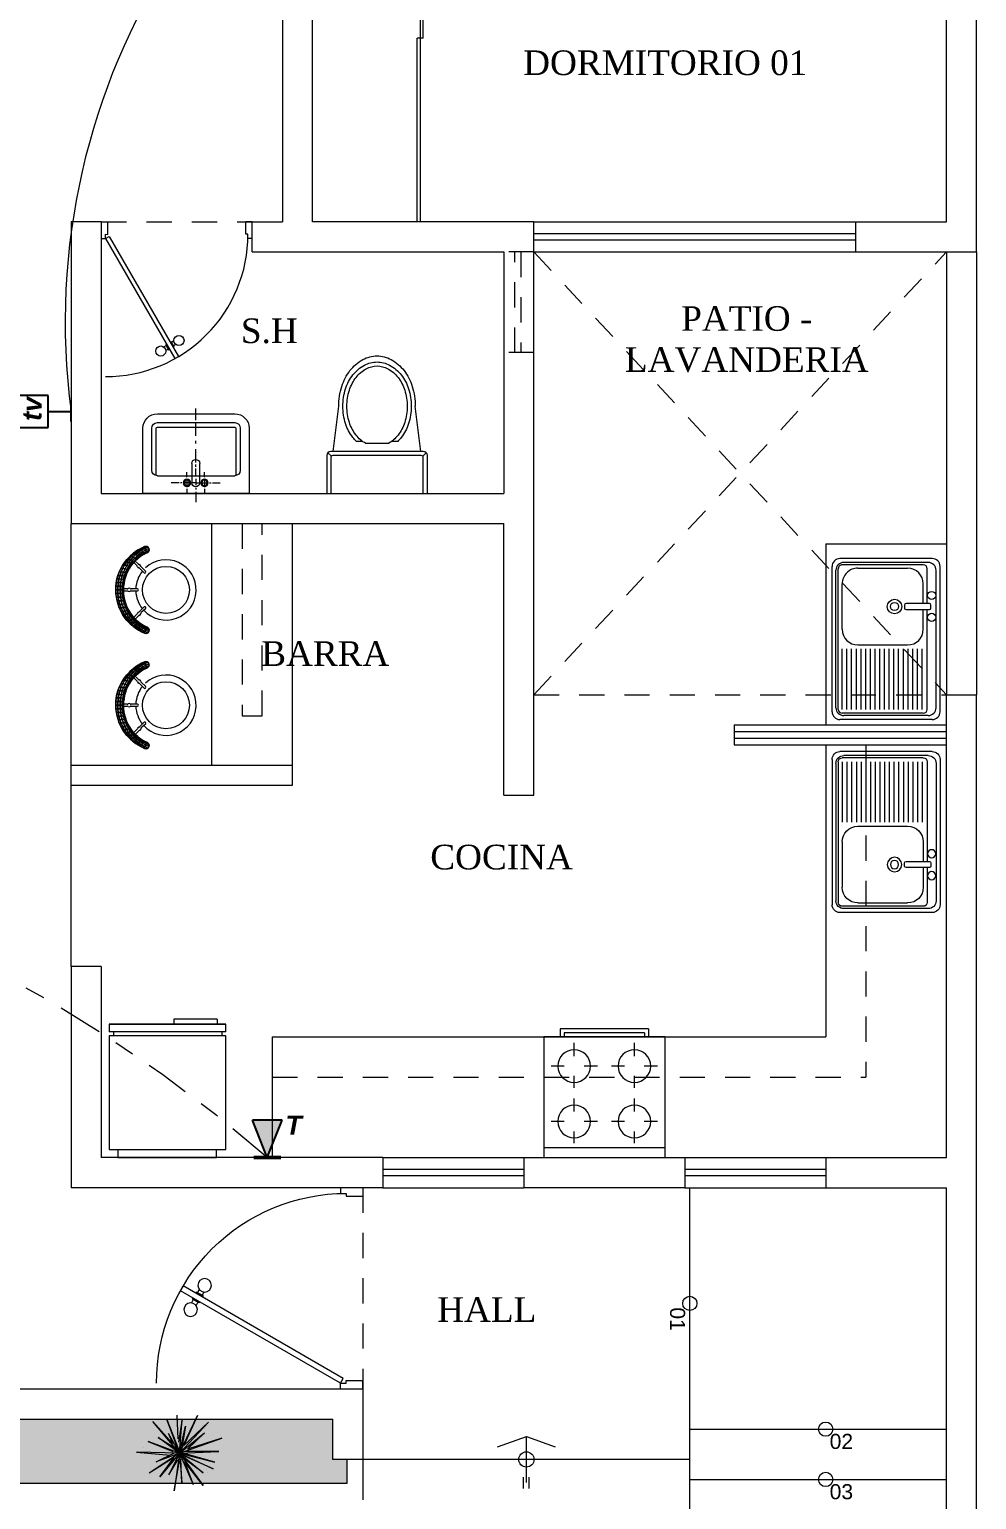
# Model space of a CAD drawing. Header units: millimetres. Extents: x -59 to 123, y 54 to 155.
# Drawn here: x -9.04 to -4.33, y 109.43 to 116.74 of the extents above; entities that cross this region are included whole.
import ezdxf
from ezdxf.enums import TextEntityAlignment as Align

# ---------------------------------------------------------------- set-up
doc = ezdxf.new("R2010")
doc.units = ezdxf.units.MM
for name, pattern in [('ACAD_ISO12W100', [21, 12, -3, 0, -3, 0, -3]), ('CENTER', [50.8, 31.75, -6.35, 6.35, -6.35]), ('CONTINUA', [0]), ('HIDDEN2', [0.1875, 0.125, -0.0625])]:
    doc.linetypes.add(name, pattern=pattern)
doc.layers.get('0').update_dxf_attribs({"lineweight": 9})
for name, color, linetype in [('A-PROY', 8, 'HIDDEN2'), ('A-TEX 010', 7, 'Continuous'), ('telefono', 54, 'Continuous'), ('TV', 140, 'ACAD_ISO12W100')]:
    doc.layers.add(name, color=color, linetype=linetype)
for name, color, linetype, lineweight in [('arboles', 94, 'Continuous', 9), ('desague', 4, 'Continuous', 60), ('ESCALERA', 128, 'Continuous', 9), ('HP-Mobiliario', 251, 'Continuous', 0), ('mobiliario', 7, 'Continuous', 0), ('MUEBLES', 40, 'Continuous', 20), ('muro', 5, 'Continuous', 70), ('murobajo', 7, 'Continuous', 30), ('MUROS', 7, 'Continuous', 80), ('niveles', 8, 'Continuous', 15), ('PLANTILLA', 252, 'Continuous', 13), ('PUERTAS', 7, 'Continuous', 9), ('SANITARIOS', 7, 'Continuous', 5), ('vegetacion', 95, 'Continuous', 0), ('VENTANA BAJA', 150, 'Continuous', 20), ('VIDRIO', 7, 'Continuous', 5)]:
    doc.layers.add(name, color=color, linetype=linetype, lineweight=lineweight)
doc.styles.add('BOLD', font='Swis721 Lt BT Light.ttf', dxfattribs={"height": 2})
doc.styles.add('david', font='arialbi.ttf', dxfattribs={"height": 0.05})
doc.styles.add('ROMANS', font='ROMANS.SHX', dxfattribs={"width": 1.35, "height": 0.29})
doc.styles.get("Standard").update_dxf_attribs({"font": 'arial.ttf'})
doc.linetypes.add('TV', pattern='A,12.7,-5.08,["TV",Standard,S=2.54,R=0,X=-2.54,Y=-1.27],-5.08', length=22.86)

# ---------------------------------------------------------------- blocks, each defined once
blk = doc.blocks.new('A$C64153278')
at = {"layer": 'mobiliario'}
for p, q in [((0.474, 0.245), (0.429, 0.265)), ((0.436, 0.279), (0.48, 0.258)), ((0.532, 0.218), (0.499, 0.233)), ((0.506, 0.247), (0.538, 0.232)), ((0.145, 0.113), (0.13, 0.08)), ((0.177, 0.183), (0.157, 0.139)), ((0.171, 0.132), (0.191, 0.177)), ((0.321, 0.171), (0.337, 0.126)), ((0.352, 0.131), (0.334, 0.177)), ((0.144, 0.074), (0.159, 0.107)), ((0.347, 0.1), (0.36, 0.066)), ((0.374, 0.071), (0.361, 0.105))]:
    blk.add_line(p, q, dxfattribs=at)
blk.add_circle((0.254, 0.373), 0.175, dxfattribs=at)
for centre, radius, start, end in [((0.254, 0.373), 0.225, 332.7943, 243.1381), ((0.262, 0.35), 0.35, 223.0584, 357.6519), ((0.262, 0.35), 0.3, 223.0584, 357.6519), ((0.587, 0.336), 0.025, 357.6519, 177.6519), ((0.254, 0.373), 0.225, 292.2513, 328.962), ((0.433, 0.272), 0.00753, 65.6032, 238.7477), ((0.47, 0.236), 0.01, 26.458, 65.4005), ((0.49, 0.246), 0.0125, 206.458, 284.3429), ((0.484, 0.268), 0.01, 245.4005, 284.3429), ((0.49, 0.246), 0.0125, 26.458, 104.3429), ((0.495, 0.224), 0.01, 65.4005, 104.3429), ((0.51, 0.256), 0.01, 206.458, 245.4005), ((0.025, 0.128), 0.025, 43.0584, 223.0584), ((0.136, 0.117), 0.01, 335.3098, 14.2523), ((0.158, 0.123), 0.0125, 116.3674, 194.2523), ((0.148, 0.143), 0.01, 296.3674, 335.3098), ((0.168, 0.102), 0.01, 116.3674, 155.3098), ((0.158, 0.123), 0.0125, 296.3674, 14.2523), ((0.18, 0.128), 0.01, 155.3098, 194.2523), ((0.184, 0.179), 0.00753, 341.9626, 155.107), ((0.254, 0.373), 0.225, 251.7283, 288.4308), ((0.328, 0.174), 0.00753, 27.0079, 200.1524), ((0.328, 0.123), 0.01, 341.4127, 20.3551), ((0.349, 0.115), 0.0125, 161.4127, 239.2976), ((0.361, 0.135), 0.01, 200.3551, 239.2976), ((0.349, 0.115), 0.0125, 341.4127, 59.2976), ((0.371, 0.108), 0.01, 161.4127, 200.3551), ((0.338, 0.096), 0.01, 20.3551, 59.2976)]:
    blk.add_arc(centre, radius, start, end, dxfattribs=at)
for points in [[(0.562, 0.337), (0.566, 0.35), (0.564, 0.326), (0.56, 0.314)], [(0.564, 0.326), (0.574, 0.334), (0.57, 0.31), (0.56, 0.303)], [(0.566, 0.35), (0.576, 0.359), (0.574, 0.334), (0.564, 0.326)], [(0.574, 0.334), (0.586, 0.336), (0.582, 0.311), (0.57, 0.31)], [(0.576, 0.359), (0.588, 0.361), (0.586, 0.336), (0.574, 0.334)], [(0.586, 0.336), (0.598, 0.331), (0.594, 0.305), (0.582, 0.311)], [(0.588, 0.361), (0.601, 0.358), (0.598, 0.331), (0.586, 0.336)], [(0.598, 0.331), (0.607, 0.321), (0.603, 0.294), (0.594, 0.305)], [(0.601, 0.358), (0.609, 0.348), (0.607, 0.321), (0.598, 0.331)], [(0.609, 0.348), (0.612, 0.335), (0.61, 0.308), (0.607, 0.321)], [(0.535, 0.224), (0.538, 0.235), (0.527, 0.213), (0.524, 0.203)], [(0.538, 0.235), (0.546, 0.24), (0.534, 0.218), (0.527, 0.213)], [(0.546, 0.24), (0.557, 0.238), (0.545, 0.215), (0.534, 0.218)], [(0.544, 0.246), (0.547, 0.257), (0.538, 0.235), (0.535, 0.224)], [(0.547, 0.257), (0.556, 0.263), (0.546, 0.24), (0.538, 0.235)], [(0.551, 0.268), (0.555, 0.279), (0.547, 0.257), (0.544, 0.246)], [(0.557, 0.238), (0.569, 0.23), (0.556, 0.206), (0.545, 0.215)], [(0.556, 0.263), (0.567, 0.262), (0.557, 0.238), (0.546, 0.24)], [(0.555, 0.279), (0.564, 0.286), (0.556, 0.263), (0.547, 0.257)], [(0.557, 0.291), (0.56, 0.303), (0.555, 0.279), (0.551, 0.268)], [(0.56, 0.303), (0.57, 0.31), (0.564, 0.286), (0.555, 0.279)], [(0.564, 0.286), (0.576, 0.286), (0.567, 0.262), (0.556, 0.263)], [(0.569, 0.23), (0.577, 0.217), (0.564, 0.193), (0.556, 0.206)], [(0.56, 0.314), (0.564, 0.326), (0.56, 0.303), (0.557, 0.291)], [(0.567, 0.262), (0.579, 0.254), (0.569, 0.23), (0.557, 0.238)], [(0.57, 0.31), (0.582, 0.311), (0.576, 0.286), (0.564, 0.286)], [(0.576, 0.286), (0.588, 0.279), (0.579, 0.254), (0.567, 0.262)], [(0.579, 0.254), (0.588, 0.242), (0.577, 0.217), (0.569, 0.23)], [(0.582, 0.311), (0.594, 0.305), (0.588, 0.279), (0.576, 0.286)], [(0.588, 0.242), (0.591, 0.228), (0.58, 0.203), (0.577, 0.217)], [(0.588, 0.279), (0.596, 0.268), (0.588, 0.242), (0.579, 0.254)], [(0.594, 0.305), (0.603, 0.294), (0.596, 0.268), (0.588, 0.279)], [(0.596, 0.268), (0.599, 0.254), (0.591, 0.228), (0.588, 0.242)], [(0.603, 0.294), (0.606, 0.281), (0.599, 0.254), (0.596, 0.268)], [(0.607, 0.321), (0.61, 0.308), (0.606, 0.281), (0.603, 0.294)], [(0.026, 0.128), (0.02, 0.117), (0.001, 0.135), (0.008, 0.146)], [(0.02, 0.117), (0.02, 0.103), (0.001, 0.122), (0.001, 0.135)], [(0.02, 0.103), (0.026, 0.092), (0.007, 0.111), (0.001, 0.122)], [(0.037, 0.135), (0.026, 0.128), (0.008, 0.146), (0.019, 0.152)], [(0.049, 0.135), (0.037, 0.135), (0.019, 0.152), (0.032, 0.152)], [(0.046, 0.112), (0.04, 0.1), (0.02, 0.117), (0.026, 0.128)], [(0.04, 0.1), (0.041, 0.086), (0.02, 0.103), (0.02, 0.117)], [(0.056, 0.119), (0.046, 0.112), (0.026, 0.128), (0.037, 0.135)], [(0.06, 0.128), (0.049, 0.135), (0.032, 0.152), (0.043, 0.145)], [(0.067, 0.12), (0.056, 0.119), (0.037, 0.135), (0.049, 0.135)], [(0.067, 0.097), (0.062, 0.084), (0.04, 0.1), (0.046, 0.112)], [(0.076, 0.105), (0.067, 0.097), (0.046, 0.112), (0.056, 0.119)], [(0.078, 0.113), (0.067, 0.12), (0.049, 0.135), (0.06, 0.128)], [(0.087, 0.106), (0.076, 0.105), (0.056, 0.119), (0.067, 0.12)], [(0.097, 0.1), (0.087, 0.106), (0.067, 0.12), (0.078, 0.113)], [(0.448, 0.123), (0.452, 0.124), (0.432, 0.109), (0.429, 0.109)], [(0.448, 0.114), (0.448, 0.123), (0.429, 0.109), (0.429, 0.101)], [(0.452, 0.124), (0.459, 0.118), (0.438, 0.102), (0.432, 0.109)], [(0.459, 0.118), (0.468, 0.105), (0.446, 0.089), (0.438, 0.102)], [(0.467, 0.139), (0.472, 0.14), (0.452, 0.124), (0.448, 0.123)], [(0.466, 0.13), (0.467, 0.139), (0.448, 0.123), (0.448, 0.114)], [(0.472, 0.14), (0.48, 0.135), (0.459, 0.118), (0.452, 0.124)], [(0.48, 0.135), (0.488, 0.122), (0.468, 0.105), (0.459, 0.118)], [(0.483, 0.146), (0.484, 0.156), (0.467, 0.139), (0.466, 0.13)], [(0.484, 0.156), (0.49, 0.158), (0.472, 0.14), (0.467, 0.139)], [(0.488, 0.122), (0.496, 0.107), (0.475, 0.089), (0.468, 0.105)], [(0.49, 0.158), (0.498, 0.153), (0.48, 0.135), (0.472, 0.14)], [(0.498, 0.153), (0.508, 0.141), (0.488, 0.122), (0.48, 0.135)], [(0.498, 0.164), (0.5, 0.174), (0.484, 0.156), (0.483, 0.146)], [(0.5, 0.174), (0.506, 0.177), (0.49, 0.158), (0.484, 0.156)], [(0.508, 0.141), (0.516, 0.127), (0.496, 0.107), (0.488, 0.122)], [(0.506, 0.177), (0.516, 0.172), (0.498, 0.153), (0.49, 0.158)], [(0.516, 0.127), (0.52, 0.112), (0.5, 0.093), (0.496, 0.107)], [(0.512, 0.183), (0.514, 0.193), (0.5, 0.174), (0.498, 0.164)], [(0.516, 0.172), (0.526, 0.162), (0.508, 0.141), (0.498, 0.153)], [(0.514, 0.193), (0.521, 0.197), (0.506, 0.177), (0.5, 0.174)], [(0.521, 0.197), (0.531, 0.193), (0.516, 0.172), (0.506, 0.177)], [(0.526, 0.162), (0.534, 0.147), (0.516, 0.127), (0.508, 0.141)], [(0.524, 0.203), (0.527, 0.213), (0.514, 0.193), (0.512, 0.183)], [(0.527, 0.213), (0.534, 0.218), (0.521, 0.197), (0.514, 0.193)], [(0.531, 0.193), (0.542, 0.183), (0.526, 0.162), (0.516, 0.172)], [(0.534, 0.147), (0.537, 0.133), (0.52, 0.112), (0.516, 0.127)], [(0.534, 0.218), (0.545, 0.215), (0.531, 0.193), (0.521, 0.197)], [(0.542, 0.183), (0.55, 0.169), (0.534, 0.147), (0.526, 0.162)], [(0.545, 0.215), (0.556, 0.206), (0.542, 0.183), (0.531, 0.193)], [(0.55, 0.169), (0.553, 0.155), (0.537, 0.133), (0.534, 0.147)], [(0.556, 0.206), (0.564, 0.193), (0.55, 0.169), (0.542, 0.183)], [(0.564, 0.193), (0.568, 0.179), (0.553, 0.155), (0.55, 0.169)], [(0.577, 0.217), (0.58, 0.203), (0.568, 0.179), (0.564, 0.193)], [(0.041, 0.086), (0.047, 0.074), (0.026, 0.092), (0.02, 0.103)], [(0.062, 0.084), (0.063, 0.07), (0.041, 0.086), (0.04, 0.1)], [(0.063, 0.07), (0.069, 0.058), (0.047, 0.074), (0.041, 0.086)], [(0.089, 0.084), (0.085, 0.071), (0.062, 0.084), (0.067, 0.097)], [(0.085, 0.071), (0.086, 0.056), (0.063, 0.07), (0.062, 0.084)], [(0.086, 0.056), (0.093, 0.044), (0.069, 0.058), (0.063, 0.07)], [(0.097, 0.092), (0.089, 0.084), (0.067, 0.097), (0.076, 0.105)], [(0.107, 0.094), (0.097, 0.092), (0.076, 0.105), (0.087, 0.106)], [(0.112, 0.073), (0.109, 0.059), (0.085, 0.071), (0.089, 0.084)], [(0.109, 0.059), (0.111, 0.044), (0.086, 0.056), (0.085, 0.071)], [(0.111, 0.044), (0.117, 0.031), (0.093, 0.044), (0.086, 0.056)], [(0.117, 0.087), (0.107, 0.094), (0.087, 0.106), (0.097, 0.1)], [(0.119, 0.082), (0.112, 0.073), (0.089, 0.084), (0.097, 0.092)], [(0.129, 0.083), (0.119, 0.082), (0.097, 0.092), (0.107, 0.094)], [(0.138, 0.077), (0.129, 0.083), (0.107, 0.094), (0.117, 0.087)], [(0.136, 0.063), (0.134, 0.049), (0.109, 0.059), (0.112, 0.073)], [(0.134, 0.049), (0.136, 0.034), (0.111, 0.044), (0.109, 0.059)], [(0.136, 0.034), (0.143, 0.021), (0.117, 0.031), (0.111, 0.044)], [(0.142, 0.072), (0.136, 0.063), (0.112, 0.073), (0.119, 0.082)], [(0.151, 0.074), (0.142, 0.072), (0.119, 0.082), (0.129, 0.083)], [(0.16, 0.068), (0.151, 0.074), (0.129, 0.083), (0.138, 0.077)], [(0.161, 0.056), (0.159, 0.041), (0.134, 0.049), (0.136, 0.063)], [(0.159, 0.041), (0.162, 0.026), (0.136, 0.034), (0.134, 0.049)], [(0.166, 0.065), (0.161, 0.056), (0.136, 0.063), (0.142, 0.072)], [(0.162, 0.026), (0.169, 0.013), (0.143, 0.021), (0.136, 0.034)], [(0.174, 0.067), (0.166, 0.065), (0.142, 0.072), (0.151, 0.074)], [(0.182, 0.061), (0.174, 0.067), (0.151, 0.074), (0.16, 0.068)], [(0.186, 0.05), (0.186, 0.036), (0.159, 0.041), (0.161, 0.056)], [(0.186, 0.036), (0.189, 0.019), (0.162, 0.026), (0.159, 0.041)], [(0.191, 0.06), (0.186, 0.05), (0.161, 0.056), (0.166, 0.065)], [(0.189, 0.019), (0.195, 0.006), (0.169, 0.013), (0.162, 0.026)], [(0.197, 0.062), (0.191, 0.06), (0.166, 0.065), (0.174, 0.067)], [(0.205, 0.055), (0.197, 0.062), (0.174, 0.067), (0.182, 0.061)], [(0.215, 0.056), (0.212, 0.047), (0.186, 0.05), (0.191, 0.06)], [(0.212, 0.047), (0.212, 0.032), (0.186, 0.036), (0.186, 0.05)], [(0.212, 0.032), (0.216, 0.015), (0.189, 0.019), (0.186, 0.036)], [(0.216, 0.015), (0.222, 0.002), (0.195, 0.006), (0.189, 0.019)], [(0.221, 0.058), (0.215, 0.056), (0.191, 0.06), (0.197, 0.062)], [(0.228, 0.052), (0.221, 0.058), (0.197, 0.062), (0.205, 0.055)], [(0.241, 0.055), (0.238, 0.045), (0.212, 0.047), (0.215, 0.056)], [(0.238, 0.045), (0.239, 0.03), (0.212, 0.032), (0.212, 0.047)], [(0.239, 0.03), (0.244, 0.014), (0.216, 0.015), (0.212, 0.032)], [(0.245, 0.056), (0.241, 0.055), (0.215, 0.056), (0.221, 0.058)], [(0.244, 0.014), (0.25, 0), (0.222, 0.002), (0.216, 0.015)], [(0.252, 0.05), (0.245, 0.056), (0.221, 0.058), (0.228, 0.052)], [(0.266, 0.055), (0.265, 0.045), (0.238, 0.045), (0.241, 0.055)], [(0.265, 0.045), (0.267, 0.03), (0.239, 0.03), (0.238, 0.045)], [(0.267, 0.03), (0.271, 0.014), (0.244, 0.014), (0.239, 0.03)], [(0.27, 0.057), (0.266, 0.055), (0.241, 0.055), (0.245, 0.056)], [(0.271, 0.014), (0.277, 0), (0.25, 0), (0.244, 0.014)], [(0.275, 0.05), (0.27, 0.057), (0.245, 0.056), (0.252, 0.05)], [(0.291, 0.057), (0.291, 0.048), (0.265, 0.045), (0.266, 0.055)], [(0.291, 0.048), (0.294, 0.033), (0.267, 0.03), (0.265, 0.045)], [(0.294, 0.059), (0.291, 0.057), (0.266, 0.055), (0.27, 0.057)], [(0.294, 0.033), (0.299, 0.016), (0.271, 0.014), (0.267, 0.03)], [(0.298, 0.052), (0.294, 0.059), (0.27, 0.057), (0.275, 0.05)], [(0.299, 0.016), (0.304, 0.002), (0.277, 0), (0.271, 0.014)], [(0.317, 0.063), (0.316, 0.061), (0.291, 0.057), (0.294, 0.059)], [(0.316, 0.061), (0.317, 0.052), (0.291, 0.048), (0.291, 0.057)], [(0.317, 0.052), (0.32, 0.037), (0.294, 0.033), (0.291, 0.048)], [(0.322, 0.056), (0.317, 0.063), (0.294, 0.059), (0.298, 0.052)], [(0.32, 0.037), (0.326, 0.021), (0.299, 0.016), (0.294, 0.033)], [(0.326, 0.021), (0.332, 0.007), (0.304, 0.002), (0.299, 0.016)], [(0.341, 0.068), (0.34, 0.067), (0.316, 0.061), (0.317, 0.063)], [(0.34, 0.067), (0.342, 0.058), (0.317, 0.052), (0.316, 0.061)], [(0.344, 0.061), (0.341, 0.068), (0.317, 0.063), (0.322, 0.056)], [(0.342, 0.058), (0.347, 0.044), (0.32, 0.037), (0.317, 0.052)], [(0.347, 0.044), (0.353, 0.027), (0.326, 0.021), (0.32, 0.037)], [(0.353, 0.027), (0.358, 0.013), (0.332, 0.007), (0.326, 0.021)], [(0.364, 0.076), (0.364, 0.075), (0.34, 0.067), (0.341, 0.068)], [(0.364, 0.075), (0.367, 0.067), (0.342, 0.058), (0.34, 0.067)], [(0.367, 0.069), (0.364, 0.076), (0.341, 0.068), (0.344, 0.061)], [(0.367, 0.067), (0.373, 0.052), (0.347, 0.044), (0.342, 0.058)], [(0.373, 0.052), (0.379, 0.036), (0.353, 0.027), (0.347, 0.044)], [(0.379, 0.036), (0.384, 0.022), (0.358, 0.013), (0.353, 0.027)], [(0.388, 0.078), (0.386, 0.085), (0.364, 0.076), (0.367, 0.069)], [(0.386, 0.085), (0.388, 0.085), (0.364, 0.075), (0.364, 0.076)], [(0.388, 0.085), (0.392, 0.077), (0.367, 0.067), (0.364, 0.075)], [(0.392, 0.077), (0.398, 0.063), (0.373, 0.052), (0.367, 0.067)], [(0.398, 0.063), (0.404, 0.046), (0.379, 0.036), (0.373, 0.052)], [(0.404, 0.046), (0.409, 0.032), (0.384, 0.022), (0.379, 0.036)], [(0.409, 0.088), (0.408, 0.096), (0.386, 0.085), (0.388, 0.078)], [(0.408, 0.096), (0.41, 0.096), (0.388, 0.085), (0.386, 0.085)], [(0.41, 0.096), (0.415, 0.089), (0.392, 0.077), (0.388, 0.085)], [(0.415, 0.089), (0.422, 0.075), (0.398, 0.063), (0.392, 0.077)], [(0.422, 0.075), (0.429, 0.059), (0.404, 0.046), (0.398, 0.063)], [(0.429, 0.059), (0.434, 0.045), (0.409, 0.032), (0.404, 0.046)], [(0.429, 0.101), (0.429, 0.109), (0.408, 0.096), (0.409, 0.088)], [(0.429, 0.109), (0.432, 0.109), (0.41, 0.096), (0.408, 0.096)], [(0.432, 0.109), (0.438, 0.102), (0.415, 0.089), (0.41, 0.096)], [(0.438, 0.102), (0.446, 0.089), (0.422, 0.075), (0.415, 0.089)], [(0.446, 0.089), (0.453, 0.073), (0.429, 0.059), (0.422, 0.075)], [(0.453, 0.073), (0.457, 0.059), (0.434, 0.045), (0.429, 0.059)], [(0.468, 0.105), (0.475, 0.089), (0.453, 0.073), (0.446, 0.089)], [(0.475, 0.089), (0.479, 0.075), (0.457, 0.059), (0.453, 0.073)], [(0.496, 0.107), (0.5, 0.093), (0.479, 0.075), (0.475, 0.089)]]:
    blk.add_3dface(points, dxfattribs=at)
blk = doc.blocks.new('lavo')
for p, q in [((734.6911, 78.2564), (735.1498, 78.2564)), ((734.6911, 78.2564), (735.1498, 78.2564)), ((734.6522, 78.2175), (734.6522, 77.4953)), ((734.6522, 78.2175), (734.6522, 77.4953)), ((734.6717, 78.198), (734.6717, 77.5148)), ((734.6717, 78.198), (734.6717, 77.5148)), ((734.7106, 78.2369), (735.1303, 78.2369)), ((734.7106, 78.2369), (735.1303, 78.2369)), ((734.7159, 78.2058), (734.7159, 77.7101)), ((734.7159, 78.2058), (734.7159, 77.7101)), ((734.7354, 78.2253), (735.1381, 78.2253)), ((734.7354, 78.2253), (735.1381, 78.2253)), ((734.741, 78.2058), (734.741, 77.9052)), ((734.741, 78.2058), (734.741, 77.9052)), ((734.7643, 78.2058), (734.7643, 77.9052)), ((734.7643, 78.2058), (734.7643, 77.9052)), ((734.7877, 78.2058), (734.7877, 77.9052)), ((734.7877, 78.2058), (734.7877, 77.9052)), ((734.8111, 78.2058), (734.8111, 77.9052)), ((734.8111, 78.2058), (734.8111, 77.9052)), ((734.8344, 78.2058), (734.8344, 77.9052)), ((734.8344, 78.2058), (734.8344, 77.9052)), ((734.8578, 78.2058), (734.8578, 77.9052)), ((734.8578, 78.2058), (734.8578, 77.9052)), ((734.8811, 78.2058), (734.8811, 77.9052)), ((734.8811, 78.2058), (734.8811, 77.9052)), ((734.9045, 78.2058), (734.9045, 77.9052)), ((734.9045, 78.2058), (734.9045, 77.9052)), ((734.9279, 78.2058), (734.9279, 77.9052)), ((734.9279, 78.2058), (734.9279, 77.9052)), ((734.9512, 78.2058), (734.9512, 77.9052)), ((734.9512, 78.2058), (734.9512, 77.9052)), ((734.9746, 78.2058), (734.9746, 77.9052)), ((734.9746, 78.2058), (734.9746, 77.9052)), ((734.998, 78.2058), (734.998, 77.9052)), ((734.998, 78.2058), (734.998, 77.9052)), ((735.0213, 78.2058), (735.0213, 77.9052)), ((735.0213, 78.2058), (735.0213, 77.9052)), ((735.0447, 78.2058), (735.0447, 77.9052)), ((735.0447, 78.2058), (735.0447, 77.9052)), ((735.068, 78.2058), (735.068, 77.9052)), ((735.068, 78.2058), (735.068, 77.9052)), ((735.0914, 78.2058), (735.0914, 77.9052)), ((735.0914, 78.2058), (735.0914, 77.9052)), ((735.1148, 78.2058), (735.1148, 77.9052)), ((735.1148, 78.2058), (735.1148, 77.9052)), ((735.1381, 78.2058), (735.1381, 77.9052)), ((735.1381, 78.2058), (735.1381, 77.9052)), ((735.1576, 78.2058), (735.1576, 77.507)), ((735.1576, 78.2058), (735.1576, 77.507)), ((735.1693, 78.198), (735.1693, 77.5148)), ((735.1693, 78.198), (735.1693, 77.5148)), ((735.1887, 78.2175), (735.1887, 77.4953)), ((735.1887, 78.2175), (735.1887, 77.4953)), ((735.0603, 77.8857), (734.8132, 77.8857)), ((735.0603, 77.8857), (734.8132, 77.8857)), ((734.7354, 77.8079), (734.7354, 77.7101)), ((734.7354, 77.8079), (734.7354, 77.7101)), ((735.1381, 77.8079), (735.1381, 77.582)), ((735.1381, 77.8079), (735.1381, 77.582)), ((734.6973, 77.7023), (734.6973, 77.6875)), ((734.6973, 77.7023), (734.6973, 77.6875)), ((734.821, 77.7101), (734.7051, 77.7101)), ((734.821, 77.7101), (734.7051, 77.7101)), ((734.7051, 77.6797), (734.821, 77.6797)), ((734.7051, 77.6797), (734.821, 77.6797)), ((734.7159, 77.6797), (734.7159, 77.507)), ((734.7159, 77.6797), (734.7159, 77.507)), ((734.7354, 77.6797), (734.7354, 77.582)), ((734.7354, 77.6797), (734.7354, 77.582)), ((734.8288, 77.6875), (734.8288, 77.7023)), ((734.8288, 77.6875), (734.8288, 77.7023)), ((734.6911, 77.4564), (735.1498, 77.4564)), ((734.6911, 77.4564), (735.1498, 77.4564)), ((734.7106, 77.4759), (735.1303, 77.4759)), ((734.7106, 77.4759), (735.1303, 77.4759)), ((734.7354, 77.4876), (735.1381, 77.4876)), ((734.7354, 77.4876), (735.1381, 77.4876)), ((735.0603, 77.5041), (734.8132, 77.5041)), ((735.0603, 77.5041), (734.8132, 77.5041))]:
    blk.add_line(p, q)
for centre, radius in [((734.6935, 77.7488), 0.0202), ((734.6935, 77.7488), 0.0202), ((734.8783, 77.6949), 0.0361), ((734.8783, 77.6949), 0.0361), ((734.8783, 77.6949), 0.0205), ((734.8783, 77.6949), 0.0205), ((734.6935, 77.6397), 0.0202), ((734.6935, 77.6397), 0.0202)]:
    blk.add_circle(centre, radius)
for centre, radius, start, end in [((734.6911, 78.2175), 0.0389, 90, 180), ((734.6911, 78.2175), 0.0389, 90, 180), ((735.1498, 78.2175), 0.0389, 0, 90), ((735.1498, 78.2175), 0.0389, 0, 90), ((734.7106, 78.198), 0.0389, 90, 180), ((734.7106, 78.198), 0.0389, 90, 180), ((734.7354, 78.2058), 0.0195, 90, 180), ((734.7354, 78.2058), 0.0195, 90, 180), ((735.1303, 78.198), 0.0389, 0, 90), ((735.1303, 78.198), 0.0389, 0, 90), ((735.1381, 78.2058), 0.0195, 0, 90), ((735.1381, 78.2058), 0.0195, 0, 90), ((734.8132, 77.8079), 0.0779, 90, 180), ((734.8132, 77.8079), 0.0779, 90, 180), ((735.0603, 77.8079), 0.0779, 0, 90), ((735.0603, 77.8079), 0.0779, 0, 90), ((734.7051, 77.7023), 0.00779, 90, 180), ((734.7051, 77.7023), 0.00779, 90, 180), ((734.7051, 77.6875), 0.00779, 180, 270), ((734.7051, 77.6875), 0.00779, 180, 270), ((734.821, 77.7023), 0.00779, 0, 90), ((734.821, 77.7023), 0.00779, 0, 90), ((734.821, 77.6875), 0.00779, 270, 360), ((734.821, 77.6875), 0.00779, 270, 360), ((734.8132, 77.582), 0.0779, 180, 270), ((734.8132, 77.582), 0.0779, 180, 270), ((735.0603, 77.582), 0.0779, 270, 0), ((735.0603, 77.582), 0.0779, 270, 0), ((734.6911, 77.4953), 0.0389, 180, 270), ((734.6911, 77.4953), 0.0389, 180, 270), ((734.7106, 77.5148), 0.0389, 180, 270), ((734.7106, 77.5148), 0.0389, 180, 270), ((734.7354, 77.507), 0.0195, 180, 270), ((734.7354, 77.507), 0.0195, 180, 270), ((735.1303, 77.5148), 0.0389, 270, 0), ((735.1303, 77.5148), 0.0389, 270, 0), ((735.1381, 77.507), 0.0195, 270, 0), ((735.1381, 77.507), 0.0195, 270, 0), ((735.1498, 77.4953), 0.0389, 270, 0), ((735.1498, 77.4953), 0.0389, 270, 0)]:
    blk.add_arc(centre, radius, start, end)
blk = doc.blocks.new('COC')
for p, q in [((602.9793, 76.3622), (603.4193, 76.3622)), ((602.9793, 76.3622), (602.9793, 76.3222)), ((603.4193, 76.3622), (603.4193, 76.3222)), ((602.8993, 76.3222), (603.4993, 76.3222)), ((602.8993, 76.3222), (602.8993, 75.7222)), ((602.9993, 76.3422), (603.3993, 76.3422)), ((602.9993, 76.3422), (602.9993, 76.3222)), ((603.05, 76.2255), (603.05, 76.2915)), ((603.3491, 76.2255), (603.3491, 76.2915)), ((603.3993, 76.3422), (603.3993, 76.3222)), ((603.4993, 76.3222), (603.4993, 75.7222)), ((602.9345, 76.1764), (603.0009, 76.1764)), ((603.0991, 76.1764), (603.1637, 76.1764)), ((603.2336, 76.1764), (603.3, 76.1764)), ((603.3982, 76.1764), (603.4628, 76.1764)), ((603.05, 76.0691), (603.05, 76.1273)), ((603.3491, 76.0691), (603.3491, 76.1273)), ((603.05, 75.9502), (603.05, 76.0162)), ((603.3491, 75.9502), (603.3491, 76.0162)), ((602.9345, 75.9011), (603.0009, 75.9011)), ((603.05, 75.7938), (603.05, 75.852)), ((603.0991, 75.9011), (603.1637, 75.9011)), ((603.2336, 75.9011), (603.3, 75.9011)), ((603.3491, 75.7938), (603.3491, 75.852)), ((603.3982, 75.9011), (603.4628, 75.9011)), ((603.4993, 75.7722), (602.8993, 75.7722)), ((603.4993, 75.7222), (602.8993, 75.7222))]:
    blk.add_line(p, q)
for centre in [(603.05, 76.1764), (603.3491, 76.1764), (603.05, 75.9011), (603.3491, 75.9011)]:
    blk.add_circle(centre, 0.0812)
blk = doc.blocks.new('REFRI')
at = {"layer": 'MUEBLES', "color": 250, "lineweight": 0, "ltscale": 0.25}
for p, q in [((0, 0.2538), (0, -0.2538)), ((0.0405, 0.2538), (0, 0.2538)), ((0.0405, 0.2982), (0.0405, -0.3018)), ((0.6248, 0.2982), (0.0405, 0.2982)), ((0.6247, -0.3018), (0.6248, 0.2982)), ((0.6467, 0.2766), (0.6247, 0.2766)), ((0.6467, -0.3018), (0.6467, 0.2982)), ((0.6852, 0.2982), (0.6467, 0.2982)), ((0.6852, 0.2982), (0.6852, -0.3018)), ((0.6852, -0.3018), (0.6852, 0.2982)), ((0.7112, -0.0338), (0.6852, -0.0338)), ((0.7112, -0.2562), (0.7112, -0.0338)), ((0, -0.2538), (0.0405, -0.2538)), ((0.0405, -0.3018), (0.6247, -0.3018)), ((0.6467, -0.2803), (0.6247, -0.2803)), ((0.6467, -0.3018), (0.6852, -0.3018)), ((0.7112, -0.2562), (0.6852, -0.2562))]:
    blk.add_line(p, q, dxfattribs=at)
blk = doc.blocks.new('A$C16406C30')
at = {"layer": 'HP-Mobiliario'}
for p, q in [((0.1885, 0.5), (0, 0.5)), ((0.1785, 0.48), (0, 0.48)), ((0.2026, 0.4941), (0.1856, 0.4771)), ((0.1885, 0.03), (0.1885, 0.47)), ((0.2085, 0.02), (0.2085, 0.48)), ((0.2085, 0.4681), (0.4335, 0.44)), ((0.2485, 0.1938), (0.2485, 0.3062)), ((0.2585, 0.3218), (0.2585, 0.3528)), ((0.2585, 0.1472), (0.2585, 0.1782)), ((0, 0.02), (0.1785, 0.02)), ((0, 0), (0.1885, 0)), ((0.2026, 0.0059), (0.1856, 0.0229)), ((0.2085, 0.0319), (0.4335, 0.06))]:
    blk.add_line(p, q, dxfattribs=at)
for points in [[(0.4335, 0.44, -0.076393), (0.532, 0.4249, -0.086437), (0.6103, 0.3844, -0.105872), (0.6657, 0.3199, -0.125404), (0.6835, 0.25, -0.125404), (0.6657, 0.1801, -0.105872), (0.6103, 0.1156, -0.086437), (0.532, 0.0751, -0.076393), (0.4335, 0.06, -0.076393)], [(0.2485, 0.3062, -0.100268), (0.2902, 0.3544, -0.08725), (0.3531, 0.3874, -0.077598), (0.4335, 0.4, -0.077598), (0.5139, 0.3874, -0.08725), (0.5768, 0.3544, -0.105601), (0.6201, 0.3032, -0.12364), (0.6335, 0.25, -0.12364), (0.6201, 0.1968, -0.105601), (0.5768, 0.1456, -0.08725), (0.5139, 0.1126, -0.077598), (0.4335, 0.1, -0.077598)], [(0.2585, 0.3528, -0.0362), (0.2779, 0.3702, -0.08725), (0.347, 0.4065, -0.077598), (0.4335, 0.42, -0.077598), (0.52, 0.4065, -0.08725), (0.5891, 0.3702, -0.105601), (0.6378, 0.3127, -0.12364), (0.6535, 0.25, -0.12364), (0.6378, 0.1873, -0.105601), (0.5891, 0.1298, -0.08725), (0.52, 0.0935, -0.077598), (0.4335, 0.08, -0.077598)], [(0.4335, 0.1, -0.077598), (0.3531, 0.1126, -0.08725), (0.2902, 0.1456, -0.100268), (0.2485, 0.1938, -0.12364)], [(0.4335, 0.08, -0.077598), (0.347, 0.0935, -0.08725), (0.2779, 0.1298, -0.0362), (0.2585, 0.1472, -0.12364)]]:
    blk.add_lwpolyline(points, format="xyb", dxfattribs=at)
for centre, radius, start, end in [((0.1785, 0.47), 0.01, 0, 90), ((0.1885, 0.48), 0.02, 0, 90), ((0.1785, 0.03), 0.01, 270, 0), ((0.1885, 0.02), 0.02, 270, 0)]:
    blk.add_arc(centre, radius, start, end, dxfattribs=at)
blk = doc.blocks.new('rf67')
at = {"layer": 'PUERTAS', "ltscale": 0.075}
for p, q in [((2984.4541, 394.8959), (2984.4292, 394.895)), ((2984.4585, 394.0686), (2984.4292, 394.895)), ((2984.4834, 394.0695), (2984.4541, 394.8959)), ((2983.711, 394.4797), (2983.7334, 394.4678)), ((2983.7327, 394.4394), (2983.6977, 394.3735)), ((2983.7334, 394.4678), (2983.7215, 394.4454)), ((2983.7215, 394.4454), (2983.7327, 394.4394)), ((2983.6641, 394.3914), (2983.6977, 394.3735)), ((2984.4603, 394.0531), (2984.4253, 393.9872)), ((2984.4834, 394.0695), (2984.4585, 394.0686)), ((2984.4715, 394.0471), (2984.4603, 394.0531)), ((2984.4834, 394.0695), (2984.4715, 394.0471)), ((2984.5059, 394.0576), (2984.4834, 394.0695)), ((2984.459, 393.9693), (2984.4253, 393.9872))]:
    blk.add_line(p, q, dxfattribs=at)
at = {"layer": 'PUERTAS', "ltscale": 0.01}
for p, q in [((2984.4089, 394.8242), (2984.4257, 394.8248)), ((2984.4255, 394.8297), (2984.4315, 394.8299)), ((2984.4267, 394.796), (2984.4255, 394.8297)), ((2984.4625, 394.831), (2984.4565, 394.8308)), ((2984.4637, 394.7974), (2984.4625, 394.831)), ((2984.4794, 394.8268), (2984.4627, 394.8262)), ((2984.4098, 394.8001), (2984.4265, 394.8006)), ((2984.4267, 394.796), (2984.4327, 394.7962)), ((2984.4637, 394.7974), (2984.4577, 394.7971)), ((2984.4803, 394.8026), (2984.4636, 394.802))]:
    blk.add_line(p, q, dxfattribs=at)
for centre in [(2984.3818, 394.8116), (2984.5074, 394.8161)]:
    blk.add_circle(centre, 0.0302, dxfattribs=at)
blk.add_arc((2984.4709, 394.0476), 0.8484, 61.97794, 152.0448, dxfattribs=at)
blk = doc.blocks.new('A$C45F17A5E')
at = {"color": 250, "lineweight": 0}
for p, q in [((0.1297, 0.2585), (0.1297, 0.2031)), ((0.1439, 0.2288), (0.1439, 0)), ((0.1582, 0.2585), (0.1582, 0.2031))]:
    blk.add_line(p, q, dxfattribs=at)
blk.add_lwpolyline([(0.2879, 0.0523), (0.1439, 0), (0, 0.0523)], dxfattribs=at)
blk.add_circle((0.1439, 0.1144), 0.0379, dxfattribs=at)
blk = doc.blocks.new('DWW')
at = {"layer": 'arboles', "color": 251}
for p, q in [((303.812, 165.133), (303.805, 165.302)), ((303.82, 165.03), (303.949, 165.3)), ((303.949, 165.3), (303.853, 165.084)), ((303.82, 165.03), (303.629, 165.257)), ((303.629, 165.257), (303.77, 165.098)), ((303.82, 165.03), (303.729, 165.27)), ((303.729, 165.27), (303.815, 165.052)), ((303.841, 165.274), (303.813, 165.108)), ((303.82, 165.03), (303.841, 165.274)), ((303.82, 165.03), (304.028, 165.251)), ((303.82, 165.03), (303.865, 165.223)), ((303.865, 165.223), (303.836, 165.057)), ((303.853, 165.084), (304.028, 165.251)), ((303.987, 165.227), (303.987, 165.227)), ((303.997, 165.207), (303.997, 165.207)), ((303.82, 165.03), (303.596, 165.113)), ((303.596, 165.113), (303.772, 165.041)), ((303.82, 165.03), (303.668, 165.141)), ((303.668, 165.141), (303.788, 165.068)), ((303.679, 165.147), (303.679, 165.147)), ((303.69, 165.128), (303.69, 165.128)), ((303.82, 165.03), (303.741, 165.17)), ((303.741, 165.17), (303.77, 165.098)), ((303.82, 165.03), (304.001, 165.176)), ((303.82, 165.03), (304.124, 165.137)), ((303.873, 165.151), (303.873, 165.151)), ((304.001, 165.176), (303.879, 165.059)), ((304.124, 165.137), (303.879, 165.059)), ((303.82, 165.03), (303.512, 165.036)), ((303.512, 165.036), (303.756, 165.015)), ((303.566, 165.072), (303.566, 165.072)), ((303.82, 165.03), (303.604, 164.887)), ((303.782, 164.998), (303.604, 164.887)), ((303.653, 164.967), (303.785, 165.033)), ((303.82, 165.03), (303.653, 164.967)), ((303.82, 165.03), (303.679, 164.86)), ((303.679, 164.86), (303.782, 164.998)), ((303.82, 165.03), (303.744, 164.875)), ((303.744, 164.875), (303.809, 164.982)), ((303.82, 165.03), (303.783, 164.76)), ((303.783, 164.76), (303.822, 164.974)), ((303.82, 165.03), (304.102, 165.041)), ((303.82, 165.03), (304.074, 164.966)), ((303.82, 165.03), (303.99, 164.798)), ((303.82, 165.03), (304.063, 164.918)), ((303.82, 165.03), (303.99, 164.889)), ((303.82, 165.03), (303.837, 164.818)), ((303.82, 165.03), (303.92, 164.804)), ((303.837, 164.818), (303.83, 164.987)), ((304.063, 164.918), (303.847, 165.014)), ((303.99, 164.889), (303.852, 164.992)), ((304.074, 164.966), (303.855, 165.027)), ((303.99, 164.798), (303.857, 164.971)), ((303.857, 164.971), (303.92, 164.804)), ((304.102, 165.041), (303.863, 165.041)), ((303.604, 164.887), (303.604, 164.887)), ((304.012, 164.912), (304.012, 164.912)), ((304.022, 164.892), (304.022, 164.892)), ((303.898, 164.836), (303.898, 164.836))]:
    blk.add_line(p, q, dxfattribs=at)
blk = doc.blocks.new('LAV-5')
for p, q in [((-0.264, 0), (-0.264, -0.3242)), ((0, 0), (-0.264, 0)), ((-0.0451, -0.0222), (-0.0451, 0.0007)), ((-0.0015, -0.0076), (-0.0015, 0.043)), ((0.264, 0), (0, 0)), ((0.0421, -0.0222), (0.0421, 0.0007)), ((0.264, -0.3242), (0.264, 0)), ((-0.0846, -0.0529), (-0.123, -0.0529)), ((-0.07, -0.0529), (-0.0777, -0.0529)), ((-0.0264, -0.0529), (-0.064, -0.0529)), ((-0.0451, -0.0433), (-0.0451, -0.0306)), ((-0.0451, -0.0726), (-0.0451, -0.0433)), ((-0.0015, -0.0529), (-0.0212, -0.0529)), ((-0.0212, -0.1496), (-0.0212, -0.0529)), ((-0.0015, -0.0529), (-0.017, -0.0529)), ((-0.0015, -0.0282), (-0.0015, -0.0196)), ((-0.0015, -0.0282), (-0.0015, -0.0196)), ((-0.0015, -0.0726), (-0.0015, -0.0409)), ((-0.0015, -0.0726), (-0.0015, -0.0409)), ((-0.0015, -0.0529), (0.0182, -0.0529)), ((-0.0015, -0.0529), (0.014, -0.0529)), ((0.0182, -0.0529), (0.0182, -0.1496)), ((0.0234, -0.0529), (0.061, -0.0529)), ((0.0421, -0.0433), (0.0421, -0.0306)), ((0.0421, -0.0726), (0.0421, -0.0433)), ((0.067, -0.0529), (0.0747, -0.0529)), ((0.0816, -0.0529), (0.12, -0.0529)), ((-0.22, -0.1158), (-0.22, -0.3242)), ((-0.198, -0.0886), (-0.198, -0.3242)), ((-0.1922, -0.088), (0.1922, -0.088)), ((-0.0451, -0.0812), (-0.0451, -0.106)), ((-0.0011, -0.0863), (-0.0011, -0.124)), ((-0.0011, -0.1326), (-0.0011, -0.1445)), ((0.0421, -0.0812), (0.0421, -0.106)), ((0.198, -0.3242), (0.198, -0.0886)), ((0.22, -0.3242), (0.22, -0.1158)), ((-0.0011, -0.1539), (-0.0011, -0.2199)), ((-0.0015, -0.2489), (-0.0015, -0.2618)), ((-0.0015, -0.2857), (-0.0015, -0.3507)), ((-0.1922, -0.33), (0.1922, -0.33)), ((-0.1922, -0.352), (0.1922, -0.352)), ((-0.0015, -0.329), (-0.0015, -0.347)), ((-0.0015, -0.365), (-0.0015, -0.4223)), ((-0.1922, -0.396), (0.1922, -0.396))]:
    blk.add_line(p, q)
for centre, radius in [((-0.0451, -0.0529), 0.0188), ((-0.0451, -0.0529), 0.0137), ((0.0421, -0.0529), 0.0188), ((0.0421, -0.0529), 0.0137)]:
    blk.add_circle(centre, radius)
for centre, radius, start, end in [((-0.0015, -0.0529), 0.0197, 90, 180), ((-0.0015, -0.0529), 0.0197, 0, 90), ((-0.1922, -0.1158), 0.0278, 90, 180), ((0.1922, -0.1158), 0.0278, 0, 90), ((-0.0015, -0.1496), 0.0197, 180, 270), ((-0.0015, -0.1496), 0.0197, 270, 0), ((-0.1922, -0.3242), 0.0718, 180, 270), ((-0.1922, -0.3242), 0.0278, 180, 270), ((-0.1922, -0.3242), 0.00583, 180, 270), ((0.1922, -0.3242), 0.0718, 270, 0), ((0.1922, -0.3242), 0.0278, 270, 0), ((0.1922, -0.3242), 0.00583, 270, 0)]:
    blk.add_arc(centre, radius, start, end)
blk = doc.blocks.new('A$C430C04D8')
at = {"layer": 'vegetacion', "lineweight": 0}
h = blk.add_hatch(dxfattribs=at)
h.set_pattern_fill('AR-SAND', color=256, scale=0.0025)
h.set_pattern_definition([(37.5, (-176.8133, 67.89399), (-0.00400008, 0.12235331), [0, -0.09652, 0, -0.10795, 0, -0.1031875]), (7.5, (-176.8133, 67.89399), (0.11238082, 0.17920628), [0, -0.05207, 0, -0.086995, 0, -0.0333375]), (327.5, (-176.89141, 67.89399), (0.19774809, 0.000359296), [0, -0.03175, 0, -0.1143, 0, -0.149225]), (317.5, (-176.89141, 67.89399), (0.19088911, 0.05573233), [0, -0.015875, 0, -0.07493, 0, -0.085725])])
h.paths.add_polyline_path([(5.37, 4.7993), (5.3, 4.7993), (5.3, 4.9993), (0.15, 4.9993), (0.15, 4.6793), (5.37, 4.6793)])
at = {"layer": 'A-PROY', "lineweight": 0}
for p, q in [((4.1501, 10.95), (4.9001, 10.95)), ((6.3, 10.8), (6.15, 10.8)), ((6.3, 10.8), (6.15, 10.8)), ((6.2052, 10.3), (6.2052, 10.8)), ((6.2355, 10.8), (6.2355, 10.3)), ((6.3, 8.6), (8.35, 10.8)), ((6.3, 10.8), (8.35, 8.6)), ((6.3, 10.3), (6.15, 10.3)), ((4.8501, 9.45), (4.8501, 8.4951)), ((4.9501, 8.4951), (4.9501, 9.45)), ((6.3, 8.6), (8.35, 8.6)), ((4.8501, 8.4951), (4.9501, 8.4951)), ((7.95, 8.35), (7.95, 6.7)), ((4.9999, 6.7), (7.95, 6.7)), ((5.45, 6.15), (5.45, 5.15))]:
    blk.add_line(p, q, dxfattribs=at)
at = {"layer": 'ESCALERA', "lineweight": 0, "ltscale": 0.25}
for p, q in [((7.075, 4.2), (7.075, 6.15)), ((7.075, 4.95), (8.35, 4.95)), ((7.075, 4.7993), (5.45, 4.7993)), ((7.075, 4.7), (8.35, 4.7))]:
    blk.add_line(p, q, dxfattribs=at)
at = {"layer": 'mobiliario', "lineweight": 0, "ltscale": 0.3}
for p, q in [((4.7001, 8.25), (4.7001, 9.45)), ((5.1001, 8.25), (5.1001, 9.45)), ((7.75, 9.35), (7.75, 8.45)), ((7.75, 9.35), (8.35, 9.35)), ((7.75, 8.35), (7.75, 6.9)), ((4.9999, 6.9), (7.75, 6.9)), ((4.9999, 6.9), (4.9999, 6.3))]:
    blk.add_line(p, q, dxfattribs=at)
at = {"layer": 'muro', "lineweight": 0, "ltscale": 0.25}
for p, q in [((4, 8.25), (4, 9.45)), ((4, 7.25), (4, 8.15)), ((5.37, 4.7993), (5.37, 4.6793)), ((5.45, 4.7993), (5.45, 4.5993)), ((5.37, 4.6793), (0.15, 4.6793))]:
    blk.add_line(p, q, dxfattribs=at)
at = {"layer": 'murobajo', "lineweight": 0}
for p, q in [((6.3, 10.95), (7.9, 10.95)), ((6.3, 10.8), (7.9, 10.8)), ((8.35, 10.8), (8.35, 8.6)), ((8.5, 10.8), (8.5, 8.6)), ((7.295, 8.45), (8.35, 8.45)), ((7.295, 8.45), (7.295, 8.35)), ((7.295, 8.35), (8.35, 8.35)), ((5.55, 6.3), (6.25, 6.3)), ((7.05, 6.3), (7.75, 6.3)), ((5.55, 6.15), (6.25, 6.15)), ((7.05, 6.15), (7.75, 6.15))]:
    blk.add_line(p, q, dxfattribs=at)
at = {"layer": 'MUROS', "lineweight": 0}
for p, q in [((8.5, 10.8), (8.5, 16.7)), ((8.35, 10.95), (8.35, 13.675)), ((4.15, 10.95), (4, 10.95)), ((6.3, 10.95), (5.2, 10.95)), ((6.3, 10.95), (5.65, 10.95)), ((6.3, 8.1), (6.3, 10.95)), ((4.9001, 10.8), (6.15, 10.8)), ((6.15, 10.8), (6.15, 9.6)), ((7.9, 10.8), (8.5, 10.8)), ((8.35, 10.8), (8.5, 10.8)), ((4.15, 9.6), (6.15, 9.6)), ((4, 9.45), (6.15, 9.45)), ((6.15, 8.1), (6.15, 9.45)), ((8.35, 6.3), (8.35, 8.6)), ((8.35, 8.6), (8.5, 8.6)), ((8.5, 1.5), (8.5, 8.6)), ((4, 8.25), (5.1001, 8.25)), ((4, 8.15), (4, 8.25)), ((5.1001, 8.15), (5.1001, 8.25)), ((4, 8.15), (5.1001, 8.15)), ((6.15, 8.1), (6.3, 8.1)), ((4, 7.25), (4, 6.15)), ((4.15, 7.25), (4, 7.25)), ((4.15, 7.25), (4.15, 6.3)), ((5.55, 6.3), (4.15, 6.3)), ((5.55, 6.3), (5.55, 6.15)), ((6.25, 6.3), (6.25, 6.15)), ((6.25, 6.3), (7.05, 6.3)), ((7.05, 6.3), (7.05, 6.15)), ((7.75, 6.3), (8.35, 6.3)), ((7.75, 6.3), (7.75, 6.15)), ((5.55, 6.15), (4, 6.15)), ((7.05, 6.15), (6.25, 6.15)), ((7.75, 6.15), (8.35, 6.15)), ((8.35, 4.8), (8.35, 6.15)), ((8.35, 1.5), (8.35, 5.95)), ((3, 5.15), (5.45, 5.15)), ((5.45, 5.15), (5.45, 4.7993)), ((3, 4.9993), (5.3, 4.9993)), ((5.3, 4.7993), (5.3, 4.9993)), ((5.45, 4.7993), (5.3, 4.7993))]:
    blk.add_line(p, q, dxfattribs=at)
at = {"layer": 'MUROS', "linetype": 'CONTINUA', "lineweight": 0}
for p, q in [((5.05, 12.875), (5.05, 10.95)), ((5.2, 10.95), (5.2, 12.775)), ((4, 10.95), (4, 9.45)), ((4.15, 10.95), (4.15, 9.6)), ((4.9001, 10.8), (4.9001, 10.95)), ((4.9001, 10.95), (5.05, 10.95)), ((7.9, 10.8), (7.9, 10.95)), ((7.9, 10.95), (8.35, 10.95))]:
    blk.add_line(p, q, dxfattribs=at)
at = {"layer": 'niveles', "lineweight": 0}
for centre in [(7.075, 5.575), (7.75, 4.95), (7.75, 4.7)]:
    blk.add_circle(centre, 0.0354, dxfattribs=at)
at = {"layer": 'VENTANA BAJA', "lineweight": 0}
for p, q in [((6.3, 10.8925), (7.9, 10.8925)), ((6.3, 10.86), (7.9, 10.86)), ((8.35, 8.4151), (7.295, 8.4151)), ((8.35, 8.3826), (7.295, 8.3826)), ((5.55, 6.2425), (6.25, 6.2425)), ((7.05, 6.2425), (7.75, 6.2425)), ((5.55, 6.21), (6.25, 6.21)), ((7.05, 6.21), (7.75, 6.21))]:
    blk.add_line(p, q, dxfattribs=at)
at = {"layer": 'VIDRIO', "lineweight": 0}
for p, q in [((5.735, 12.775), (5.735, 10.95)), ((5.75, 11.8625), (5.75, 12.775)), ((5.735, 11.8625), (5.72, 11.8625)), ((5.72, 10.95), (5.72, 11.8625)), ((5.75, 11.8625), (5.735, 11.8625))]:
    blk.add_line(p, q, dxfattribs=at)
at = {"layer": 'arboles', "lineweight": 0, "xscale": 0.6931293320671273, "yscale": 0.6931293320671273, "zscale": 0.6931293320671273}
blk.add_blockref('DWW', (-206.0485, -109.5562), dxfattribs=at)
at = {"layer": 'ESCALERA', "lineweight": 0, "ltscale": 0.25, "rotation": 180}
blk.add_blockref('A$C45F17A5E', (6.4064, 4.9137), dxfattribs=at)
at = {"layer": 'HP-Mobiliario', "lineweight": 0}
for name, p, rotation in [('A$C16406C30', (5.7704, 9.6), 90), ('lavo', (742.9704, 86.733), 180)]:
    blk.add_blockref(name, p, dxfattribs=dict(at, rotation=rotation))
at = {"layer": 'HP-Mobiliario', "lineweight": 0, "xscale": -1}
for name, p in [('lavo', (742.9704, -69.9392)), ('COC', (609.8493, -69.4222))]:
    blk.add_blockref(name, p, dxfattribs=at)
at = {"layer": 'mobiliario', "lineweight": 0, "xscale": 0.6666666666666643, "yscale": 0.6666666666666643, "zscale": 0.6666666666666643, "rotation": 249.6721183443362}
for p in [(4.2972, 9.3658), (4.2972, 8.7929)]:
    blk.add_blockref('A$C64153278', p, dxfattribs=at)
at = {"layer": 'PLANTILLA', "lineweight": 0, "xscale": 0.9666666666620042, "yscale": 0.9666666666620042, "zscale": 0.9666666666620042, "rotation": 89.99999999999999}
blk.add_blockref('REFRI', (4.4779, 6.3), dxfattribs=at)
at = {"layer": 'PUERTAS', "lineweight": 0}
for p, xscale, yscale, zscale, rotation in [((2046.7363, 1467.3295), 0.8333333333362815, 0.8333333333362815, 0.8333333333362815, 207.9691983123797), ((1947.2894, 2728.5982), -1.111111111121789, 1.111111111121789, 1.111111111121789, 62.03080168762027)]:
    blk.add_blockref('rf67', p, dxfattribs=dict(at, xscale=xscale, yscale=yscale, zscale=zscale, rotation=rotation))
at = {"layer": 'SANITARIOS', "linetype": 'Continuous', "lineweight": 0, "xscale": -1, "rotation": 180}
blk.add_blockref('LAV-5', (4.6209, 9.6), dxfattribs=at)
at = {"layer": 'A-TEX 010', "lineweight": 0, "char_height": 0.1224, "attachment_point": 2, "style": 'ROMANS'}
for s, insert in [('{\\fTimes New Roman|b0|i0|c0|p18;DORMITORIO 01}', (6.9527, 11.8019)), ('{\\fTimes New Roman|b0|i0|c0|p18;PATIO - \\PLAVANDERIA}', (7.3579, 10.5307)), ('{\\fTimes New Roman|b0|i0|c0|p18;S.H}', (4.9851, 10.4699)), ('{\\fTimes New Roman|b0|i0|c0|p18;BARRA}', (5.2633, 8.8656)), ('{\\fTimes New Roman|b0|i0|c0|p18;COCINA}', (6.1393, 7.8543)), ('{\\fTimes New Roman|b0|i0|c0|p18;HALL}', (6.0657, 5.6056))]:
    blk.add_mtext(s, dxfattribs=dict(at, insert=insert))
at = {"layer": 'niveles', "lineweight": 0, "insert": (6.9756, 5.4387, 0), "char_height": 0.075, "width": 0.202723, "attachment_point": 9, "rotation": 270, "style": 'BOLD'}
blk.add_mtext('01', dxfattribs=at)
at = {"layer": 'niveles', "lineweight": 0, "char_height": 0.075, "width": 0.202723, "attachment_point": 9, "style": 'BOLD'}
for s, insert in [('02', (7.8863, 4.8506, 0)), ('03', (7.8863, 4.6006, 0))]:
    blk.add_mtext(s, dxfattribs=dict(at, insert=insert))
blk = doc.blocks.new('A$C2CA321F6')
at = {"layer": 'telefono', "lineweight": -3}
blk.add_hatch(color=256, dxfattribs=at).paths.add_polyline_path([(0.0732, 0.1863), (0.1464, 0), (0, 0)])
for p, q in [((0.0732, 0.1863), (0, 0)), ((0.0732, 0.1863), (0.1464, 0)), ((0, 0), (0.1464, 0))]:
    blk.add_line(p, q, dxfattribs=at)
at = {"layer": 'telefono', "linetype": 'CENTER', "lineweight": 50, "ltscale": 0.4}
blk.add_line((0.1405, 0.1863), (0.0059, 0.1863), dxfattribs=at)
blk = doc.blocks.new('tttevv')
at = {"layer": 'TV', "ltscale": 0.5}
for p, q in [((62.1973, 56.6972), (62.1973, 56.5828)), ((62.1473, 56.5828), (62.2473, 56.5828))]:
    blk.add_line(p, q, dxfattribs=at)
blk.add_lwpolyline([(62.1174, 56.6972), (62.2772, 56.6972), (62.2772, 56.8947), (62.1174, 56.8947)], close=True, dxfattribs=at)
at = {"layer": 'TV', "ltscale": 0.5, "style": 'david'}
blk.add_text('tv', height=0.09573, dxfattribs=at).set_placement((62.21, 56.7776), align=Align.MIDDLE_CENTER)

msp = doc.modelspace()

# ---------------------------------------------------------------- linework, layer by layer
at = {"layer": 'telefono', "linetype": 'CENTER', "lineweight": 5, "ltscale": 0.007}
msp.add_arc((-12.6584, 105.5879), 7.3335, 49.08094, 90.16871, dxfattribs=at)
at = {"layer": 'TV', "linetype": 'TV', "lineweight": 5, "ltscale": 0.02}
msp.add_arc((-5.4841, 115.2794), 3.3751, 107.15633, 187.53439, dxfattribs=at)

# ---------------------------------------------------------------- block references
at = {"lineweight": 5, "rotation": 90}
msp.add_blockref('tttevv', (47.7528, 52.6396), dxfattribs=at)
at = {"layer": 'desague', "linetype": 'CONTINUA', "lineweight": 5}
msp.add_blockref('A$C430C04D8', (-12.83, 104.8294), dxfattribs=at)
at = {"layer": 'telefono', "lineweight": 5, "rotation": 179.9999999985669}
msp.add_blockref('A$C2CA321F6', (-7.7818, 111.3157), dxfattribs=at)

# ---------------------------------------------------------------- texts
at = {"layer": 'telefono', "linetype": 'CENTER', "lineweight": 5, "ltscale": 0.015, "insert": (-7.6834, 111.3378), "char_height": 0.0957, "width": 0.234482, "attachment_point": 3, "style": 'david'}
msp.add_mtext('T', dxfattribs=at)

doc.saveas('drawing.dxf')
